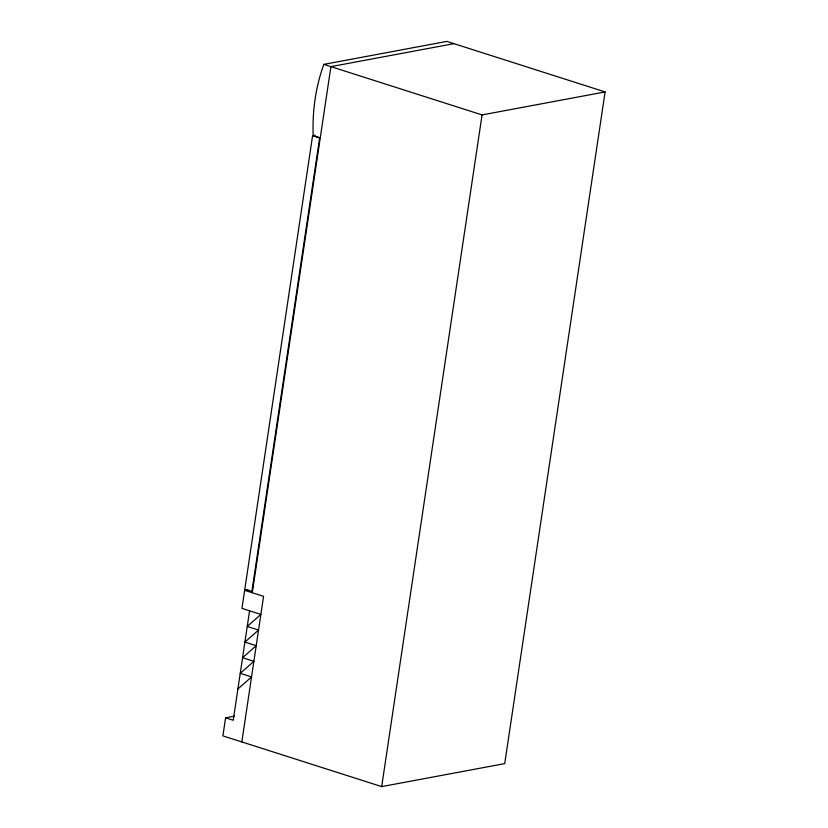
<?xml version="1.0" encoding="UTF-8"?>
<svg xmlns="http://www.w3.org/2000/svg" width="828" height="828" viewBox="0 0 828 828"><rect width="100%" height="100%" fill="white"/><g stroke="black" fill="none" stroke-linecap="round" stroke-linejoin="round"><path stroke-width="1.24" d="M234.479 716.158L225.599 717.814L222.898 735.885L381.687 786.6L504.718 763.623L605.102 91.929L446.872 41.4L323.851 64.377A163.406 131 79.4 0 0 313.201 135.606L320.27 137.862M247.779 589.712L244.653 590.302L241.952 608.373L260.882 614.417L247.251 626.444L258.553 630.046L244.912 642.073L256.214 645.685L242.573 657.711L253.875 661.324L240.234 673.35L251.536 676.952L237.905 688.979M312.591 135.761L244.819 589.174L251.888 591.43L319.649 138.017L312.591 135.761L315.126 135.285M249.58 610.805L233.227 720.256L225.599 717.814M252.281 592.734L330.91 66.633L453.941 43.656M241.828 741.929L263.583 596.346L244.653 590.302M381.687 786.6L482.072 114.916L605.102 91.929M323.851 64.377L482.072 114.916M252.55 587L253.12 587.187"/></g></svg>
